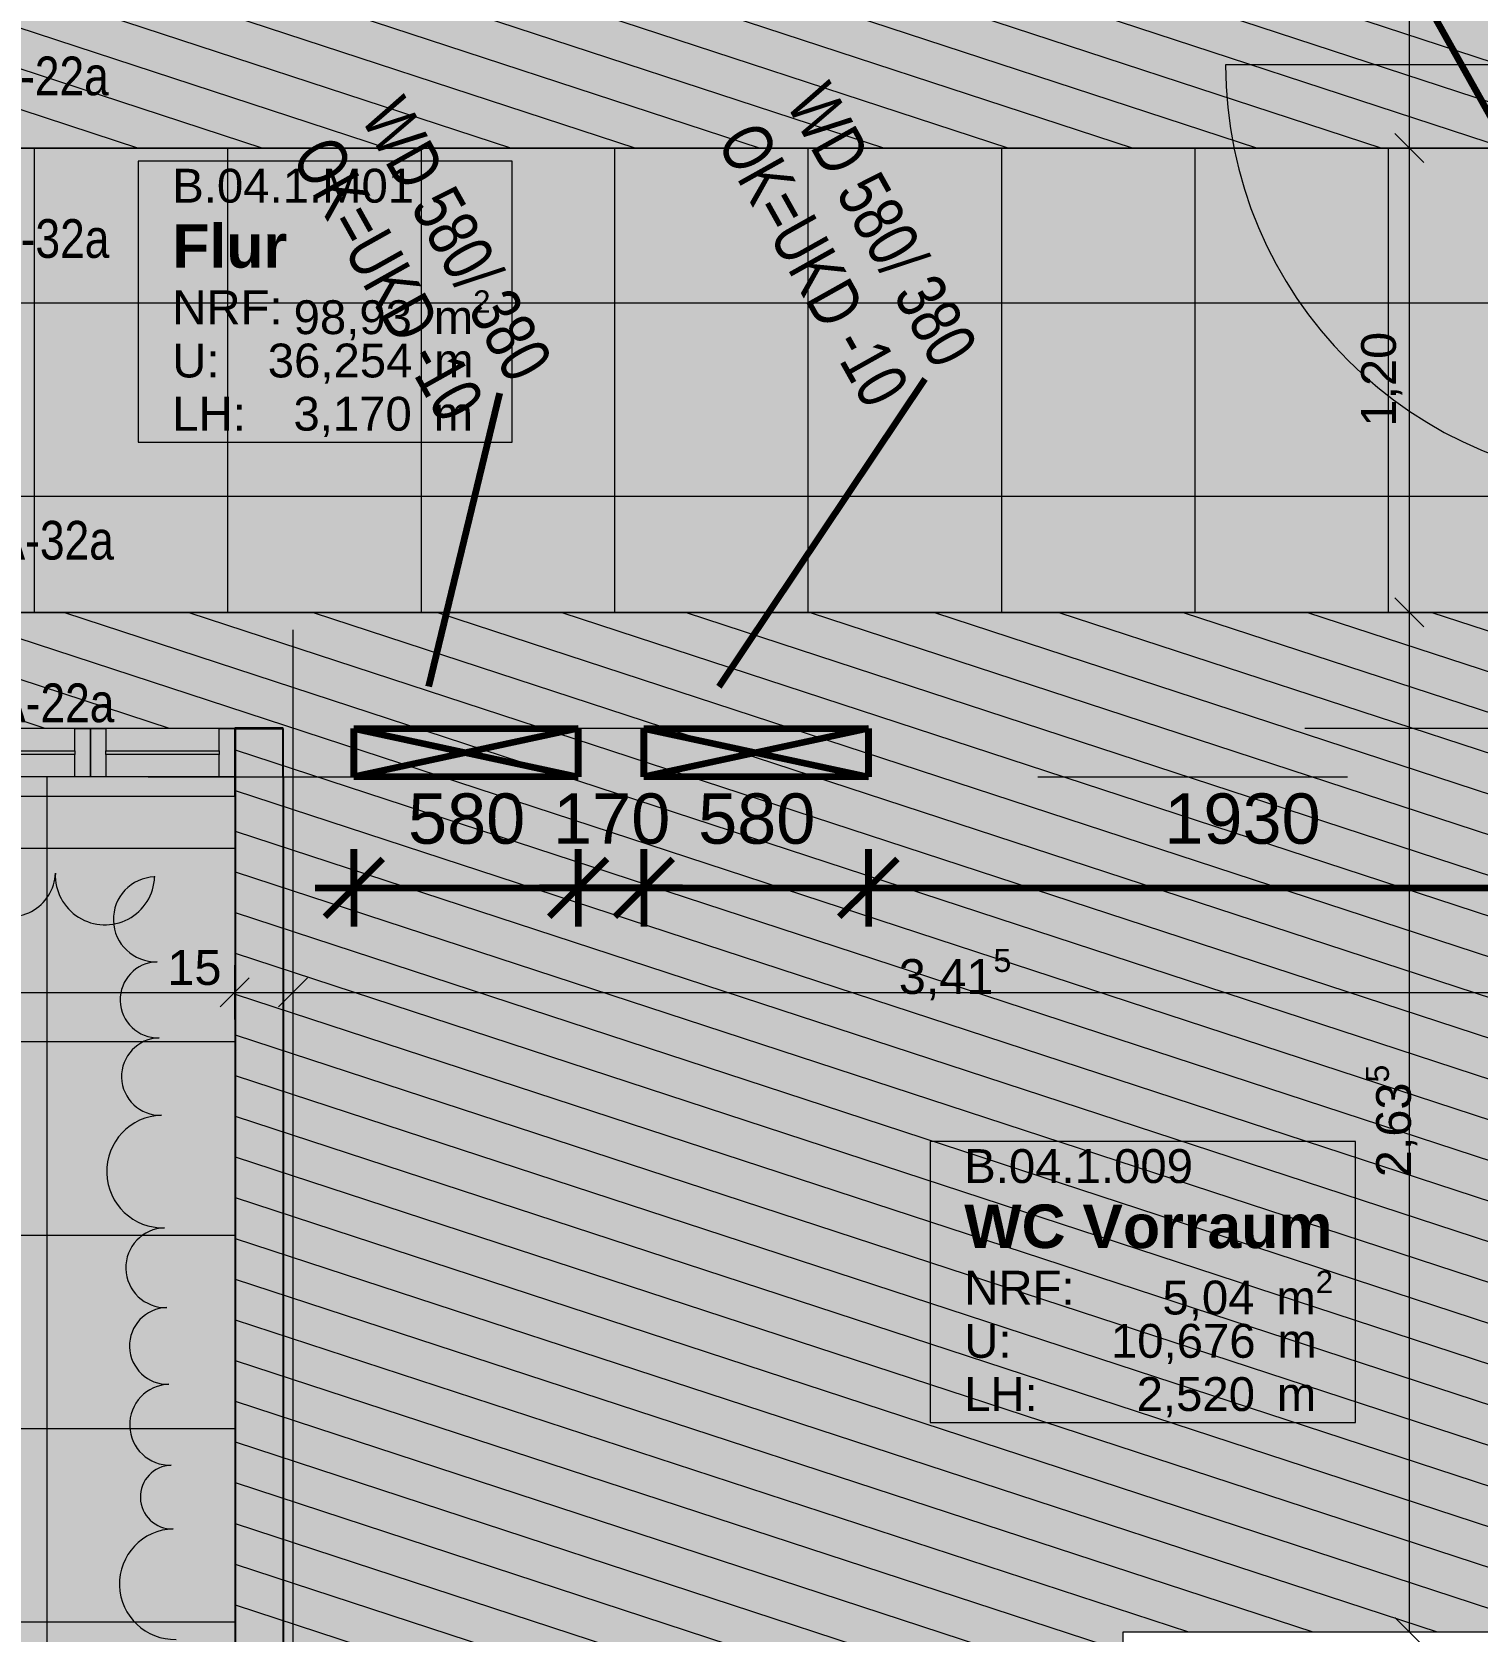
# Model space of a CAD drawing. Header units: metres. Extents: x -22.4 to 53.1, y 133.6 to 157.9.
# Drawn here: x -5.832 to -2.097, y 141.472 to 145.605 of the extents above; entities that cross this region are included whole.
import ezdxf

# ---------------------------------------------------------------- set-up
doc = ezdxf.new("R2010")
doc.units = ezdxf.units.M
doc.header["$MEASUREMENT"] = 0
for name, pattern in [('Punktlinie_ eng', [0.00075, 0, -0.00075]), ('Strichlinie-über-Schnitt', [0.0023, 0.0008, -0.0015]), ('Strichpunktlinie', [0.006703, 0.003528, -0.001764, 0, -0.001411]), ('Wipeout_Contour', [1, 0, -1])]:
    doc.linetypes.add(name, pattern=pattern)
for name, color, linetype in [('00  Raster', 7, 'Continuous'), ('10  Treppen + Rampen', 7, 'Continuous'), ('20  Wand Leichtbau', 7, 'Continuous'), ('20  Wand Leichtbau_Tür', 7, 'Continuous'), ('40 Bemaßung 1_ 50 Bodenspiegel', 7, 'Continuous'), ('40 Text Ausbau 1_50 Bodenspiegel', 7, 'Continuous'), ('50  NUF - Raumstempel', 7, 'Continuous'), ('50 NUF - Raumstempel MIETERAUSBAU', 7, 'Continuous'), ('BAE-SUD-Text', 7, 'Continuous'), ('Bemaßungen-100', 7, 'Continuous'), ('EPS-SUD-BD', 7, 'Continuous'), ('EPS-SUD-DD', 7, 'Continuous'), ('Neubau_00  Indexwolken', 7, 'Continuous'), ('Neubau_20  Boden Aufbauten', 7, 'Continuous'), ('Neubau_20  Boden Aufbauten_Deckschraffur', 7, 'Continuous'), ('Neubau_20  Bodenschott', 7, 'Continuous'), ('Neubau_20  Bodenschott_Deckschraffur', 7, 'Continuous'), ('Neubau_20 Wand Leichtbau MIETERAUSBAU', 7, 'Continuous'), ('Neubau_20 Wand Leichtbau MIETERAUSBAU_Deckschraffur', 7, 'Continuous'), ('Neubau_20 Wand Leichtbau MIETERAUSBAU_Fenster', 7, 'Continuous'), ('Neubau_20 Wand Leichtbau MIETERAUSBAU_Schnittschraffur', 7, 'Continuous'), ('Neubau_50 NUF - Raumstempel MIETERAUSBAU', 7, 'Continuous')]:
    doc.layers.add(name, color=color, linetype=linetype)
doc.styles.add('ERSTELLTER_STIL_1', font='')
doc.styles.add('ERSTELLTER_STIL_2', font='')
doc.styles.add('ERSTELLTER_STIL_3', font='')
doc.styles.add('ERSTELLTER_STIL_4', font='')
doc.styles.get('ERSTELLTER_STIL_1').set_extended_font_data('Arial')
doc.styles.get('ERSTELLTER_STIL_2').set_extended_font_data('Arial Narrow')
doc.styles.get('ERSTELLTER_STIL_3').set_extended_font_data('Arial', bold=True)
doc.styles.get('ERSTELLTER_STIL_4').set_extended_font_data('Arial Unicode MS')
pattern_1 = [(341.86749, (-110.10794, 75.26466), (0.03112157, 0.09503393), [])]

msp = doc.modelspace()

# ---------------------------------------------------------------- hatches: boundary and pattern name
at = {"layer": '10  Treppen + Rampen', "linetype": 'Continuous', "lineweight": 0, "ltscale": 1000, "true_color": 0x000000}
for points in [[(-4.9997, 143.6799), (-4.7097, 143.7424), (-4.9997, 143.8049)], [(-4.7097, 143.7424), (-4.4197, 143.6799), (-4.4197, 143.8049)], [(-4.25, 143.6799), (-3.96, 143.7424), (-4.25, 143.8049)], [(-3.96, 143.7424), (-3.67, 143.6799), (-3.67, 143.8049)]]:
    msp.add_hatch(color=18, dxfattribs=at).paths.add_polyline_path(points)
at = {"layer": 'Neubau_20  Boden Aufbauten_Deckschraffur', "linetype": 'Continuous', "lineweight": 18, "true_color": 0xd5d5ff}
for points in [[(-9.7566, 152.8749), (-9.7566, 150.225), (-9.8816, 150.225), (-9.8816, 145.6129), (-12.369, 145.613), (-12.369, 145.305), (-1.7416, 145.3049), (-1.7416, 145.7299), (1.0809, 145.7299), (1.0809, 148.1899), (-1.5691, 148.1899), (-1.5691, 152.8751)], [(-1.7416, 144.1049), (-12.3691, 144.1049), (-12.3691, 143.8049), (-5.3066, 143.8049), (-5.3066, 138.0899), (-3.0116, 138.0899), (-3.0116, 141.4699), (-1.7416, 141.4699), (-1.7416, 143.6299)]]:
    msp.add_hatch(color=254, dxfattribs=at).paths.add_polyline_path(points)
at = {"layer": 'Neubau_20  Boden Aufbauten_Deckschraffur', "linetype": 'Continuous', "lineweight": 0, "true_color": 0xffffff}
h = msp.add_hatch(dxfattribs=at)
h.set_pattern_fill('Holz_Schalung_liegend__1_A0', style=0, pattern_type=2)
h.set_pattern_definition(pattern_1)
h.paths.add_polyline_path([(-9.7566, 152.8749), (-9.7566, 150.225), (-9.8816, 150.225), (-9.8816, 145.6129), (-12.369, 145.613), (-12.369, 145.305), (-1.7416, 145.3049), (-1.7416, 145.7299), (1.0809, 145.7299), (1.0809, 148.1899), (-1.5691, 148.1899), (-1.5691, 152.8751)])
for points in [[(-1.6316, 145.3049), (-12.3691, 145.305), (-12.3691, 144.1049), (-1.6316, 144.1049)], [(-12.4315, 143.6799), (-12.4315, 137.9199), (-5.3066, 137.9199), (-5.3066, 143.6799)]]:
    msp.add_hatch(color=7, dxfattribs=at).paths.add_polyline_path(points)
at = {"layer": 'Neubau_20  Boden Aufbauten_Deckschraffur', "linetype": 'Continuous', "lineweight": 18, "true_color": 0x9900ff}
h = msp.add_hatch(dxfattribs=at)
h.set_pattern_fill('Verband__Quadrat__50x50__4D', color=190, style=0, pattern_type=2)
h.set_pattern_definition([(0, (-3.8256, 144.40494), (0, 0.5), []), (90, (-3.8256, 144.40494), (-0.5, 0), [])])
h.paths.add_polyline_path([(-1.6316, 145.3049), (-12.3691, 145.305), (-12.3691, 144.1049), (-1.6316, 144.1049)])
at = {"layer": 'Neubau_20  Boden Aufbauten_Deckschraffur', "linetype": 'Continuous', "lineweight": 0, "true_color": 0xffffff}
h = msp.add_hatch(dxfattribs=at)
h.set_pattern_fill('Holz_Schalung_liegend__1_A0', style=0, pattern_type=2)
h.set_pattern_definition(pattern_1)
h.paths.add_polyline_path([(-1.7416, 144.1049), (-12.3691, 144.1049), (-12.3691, 143.8049), (-5.3066, 143.8049), (-5.3066, 138.0899), (-3.0116, 138.0899), (-3.0116, 141.4699), (-1.7416, 141.4699), (-1.7416, 143.6299)])
at = {"layer": 'Neubau_20  Boden Aufbauten_Deckschraffur', "linetype": 'Continuous', "lineweight": 18}
h = msp.add_hatch(dxfattribs=at)
h.set_pattern_fill('Verband__Quadrat__50x50__4D', color=6, style=0, pattern_type=2)
h.set_pattern_definition([(0, (-7.29265, 148.9955), (0, 0.5), []), (90, (-7.29265, 148.9955), (-0.5, 0), [])])
h.paths.add_polyline_path([(-12.4315, 143.6799), (-12.4315, 137.9199), (-5.3066, 137.9199), (-5.3066, 143.6799)])
at = {"layer": 'Neubau_20 Wand Leichtbau MIETERAUSBAU_Schnittschraffur', "linetype": 'Continuous', "lineweight": 18}
for color, points in [(171, [(-5.3066, 143.8049), (-5.3076, 143.8049), (-5.3076, 143.7969), (-5.3066, 143.7969)]), (9, [(-5.1826, 143.8049), (-5.3066, 143.8049), (-5.3066, 143.7969), (-5.1826, 143.7969)]), (9, [(-5.1826, 143.7969), (-5.3066, 143.7969), (-5.3066, 143.7424), (-5.1826, 143.7424)]), (9, [(-5.1826, 143.7424), (-5.3066, 143.7424), (-5.3066, 143.6879), (-5.1826, 143.6879)]), (171, [(-5.3066, 143.6879), (-5.3076, 143.6879), (-5.3076, 143.6799), (-5.3066, 143.6799)]), (9, [(-5.1826, 143.6879), (-5.3066, 143.6879), (-5.3066, 143.6799), (-5.1826, 143.6799)]), (9, [(-5.3066, 143.6799), (-5.3066, 138.0899), (-5.1816, 138.0899), (-5.1816, 143.6799)])]:
    msp.add_hatch(color=color, dxfattribs=at).paths.add_polyline_path(points)

# ---------------------------------------------------------------- linework, layer by layer
at = {"layer": '00  Raster', "color": 7, "linetype": 'Strichpunktlinie', "lineweight": 13, "ltscale": 1000}
msp.add_line((-5.1566, 133.7291), (-5.1566, 155.8833), dxfattribs=at)
at = {"layer": '20  Wand Leichtbau', "color": 7, "linetype": 'Strichlinie-über-Schnitt', "lineweight": 18, "ltscale": 1000, "flags": 128}
for points in [[(-1.7416, 143.8049), (-12.4316, 143.8049)], [(-12.4316, 143.6799), (-1.7416, 143.6799)]]:
    msp.add_lwpolyline(points, dxfattribs=at)
at = {"layer": '20  Wand Leichtbau_Tür', "color": 7, "linetype": 'Continuous', "lineweight": 18, "ltscale": 1000}
msp.add_line((-1.6666, 145.5199), (-2.7466, 145.5199), dxfattribs=at)
at = {"layer": '20  Wand Leichtbau_Tür', "color": 7, "linetype": 'Continuous', "lineweight": 13, "ltscale": 1000}
msp.add_arc((-1.6666, 145.5199), 1.08, 180, 270, dxfattribs=at)
at = {"layer": '40 Bemaßung 1_ 50 Bodenspiegel', "color": 7, "linetype": 'Continuous', "lineweight": 13, "ltscale": 1000}
for p, q in [((-2.2717, 145.3049), (-2.2717, 146.1049)), ((-2.3092, 145.3424), (-2.2342, 145.2674)), ((-2.2014, 145.3049), (-2.342, 145.3049)), ((-2.2717, 144.1049), (-2.2717, 145.3049)), ((-2.3092, 144.1424), (-2.2342, 144.0674)), ((-2.2014, 144.1049), (-2.342, 144.1049)), ((-2.2717, 141.4699), (-2.2717, 144.1049)), ((-5.3075, 143.0526), (-5.3075, 143.1932)), ((-5.1566, 143.0526), (-5.1566, 143.1932)), ((-5.27, 143.1604), (-5.345, 143.0854)), ((-5.1191, 143.1604), (-5.1941, 143.0854)), ((-7.0316, 143.1229), (-5.3075, 143.1229)), ((-5.3075, 143.1229), (-5.1566, 143.1229)), ((-5.1566, 143.1229), (-1.7416, 143.1229)), ((-2.3092, 141.5074), (-2.2342, 141.4324))]:
    msp.add_line(p, q, dxfattribs=at)
at = {"layer": '50  NUF - Raumstempel', "color": 7, "linetype": 'Continuous', "lineweight": 13, "ltscale": 1000}
for p, q in [((-2.4112, 142.7378), (-3.5106, 142.7378)), ((-3.5106, 142.7378), (-3.5106, 142.011)), ((-2.4112, 142.011), (-2.4112, 142.7378)), ((-3.5106, 142.011), (-2.4112, 142.011))]:
    msp.add_line(p, q, dxfattribs=at)
at = {"layer": 'BAE-SUD-Text', "color": 7, "linetype": 'Continuous', "lineweight": 100, "ltscale": 1000}
for p, q in [((-4.9997, 143.8049), (-4.4197, 143.6799)), ((-4.4197, 143.8049), (-4.9997, 143.6799)), ((-4.9997, 143.6799), (-4.9997, 143.8049)), ((-4.9997, 143.8049), (-4.4197, 143.8049)), ((-4.9997, 143.8049), (-4.9997, 143.6799)), ((-4.4197, 143.6799), (-4.4197, 143.8049)), ((-4.4197, 143.8049), (-4.4197, 143.6799)), ((-4.25, 143.8049), (-3.67, 143.6799)), ((-3.67, 143.8049), (-4.25, 143.6799)), ((-4.25, 143.6799), (-4.25, 143.8049)), ((-4.25, 143.8049), (-3.67, 143.8049)), ((-4.25, 143.8049), (-4.25, 143.6799)), ((-3.67, 143.6799), (-3.67, 143.8049)), ((-3.67, 143.8049), (-3.67, 143.6799)), ((-4.4197, 143.6799), (-4.9997, 143.6799)), ((-3.67, 143.6799), (-4.25, 143.6799))]:
    msp.add_line(p, q, dxfattribs=at)
at = {"layer": 'EPS-SUD-BD', "color": 7, "linetype": 'Continuous', "lineweight": 100, "ltscale": 1000}
for p, q in [((-1.767, 144.8598), (-2.3689, 145.9339)), ((-4.0559, 143.9136), (-3.5228, 144.7083)), ((-4.8056, 143.9136), (-4.622, 144.6715))]:
    msp.add_line(p, q, dxfattribs=at)
at = {"layer": 'EPS-SUD-DD', "color": 7, "linetype": 'Continuous', "lineweight": 100, "ltscale": 1000}
for p, q in [((-4.9997, 143.4933), (-4.9997, 143.2933)), ((-4.9997, 143.3933), (-4.9997, 143.4933)), ((-4.4197, 143.4933), (-4.4197, 143.2933)), ((-4.4197, 143.3933), (-4.4197, 143.4933)), ((-4.4197, 143.4933), (-4.4197, 143.2933)), ((-4.4197, 143.3933), (-4.4197, 143.4933)), ((-4.25, 143.4933), (-4.25, 143.2933)), ((-4.25, 143.3933), (-4.25, 143.4933)), ((-4.25, 143.4933), (-4.25, 143.2933)), ((-4.25, 143.3933), (-4.25, 143.4933)), ((-3.67, 143.4933), (-3.67, 143.2933)), ((-3.67, 143.3933), (-3.67, 143.4933)), ((-3.67, 143.4933), (-3.67, 143.2933)), ((-3.67, 143.3933), (-3.67, 143.4933)), ((-4.9997, 143.3933), (-4.9247, 143.4683)), ((-4.4197, 143.3933), (-4.3447, 143.4683)), ((-4.4197, 143.3933), (-4.3447, 143.4683)), ((-4.25, 143.3933), (-4.175, 143.4683)), ((-4.25, 143.3933), (-4.175, 143.4683)), ((-3.67, 143.3933), (-3.595, 143.4683)), ((-3.67, 143.3933), (-3.595, 143.4683)), ((-5.0997, 143.3933), (-4.3197, 143.3933)), ((-4.9997, 143.3933), (-5.0747, 143.3183)), ((-4.15, 143.3933), (-4.5197, 143.3933)), ((-4.4197, 143.3933), (-4.4947, 143.3183)), ((-4.4197, 143.3933), (-4.4947, 143.3183)), ((-4.35, 143.3933), (-3.57, 143.3933)), ((-4.25, 143.3933), (-4.325, 143.3183)), ((-4.25, 143.3933), (-4.325, 143.3183)), ((-3.77, 143.3933), (-1.64, 143.3933)), ((-3.67, 143.3933), (-3.745, 143.3183)), ((-3.67, 143.3933), (-3.745, 143.3183))]:
    msp.add_line(p, q, dxfattribs=at)
at = {"layer": 'Neubau_00  Indexwolken', "color": 1, "linetype": 'Continuous', "lineweight": 13, "ltscale": 1000}
for centre, radius, start, end in [((-5.8874, 143.4349), 0.1163, 177.8761, 357.8761), ((-5.6429, 143.4258), 0.1284, 177.8761, 357.8761), ((-5.5115, 143.3115), 0.1097, 91.6217, 271.6217), ((-5.5056, 143.1037), 0.0982, 91.6217, 271.6217), ((-5.5, 142.9054), 0.1001, 91.6217, 271.6217), ((-5.493, 142.6599), 0.1455, 91.6217, 271.6217), ((-5.486, 142.4113), 0.1031, 91.6217, 271.6217), ((-5.4803, 142.2091), 0.0992, 91.6217, 271.6217), ((-5.4745, 142.0054), 0.1046, 91.6217, 271.6217), ((-5.4692, 141.8187), 0.0823, 91.6217, 271.6217), ((-5.4628, 141.5936), 0.1428, 91.6217, 271.6217)]:
    msp.add_arc(centre, radius, start, end, dxfattribs=at)
msp.add_point((-5.5146, 143.4211), dxfattribs=at)
at = {"layer": 'Neubau_20  Boden Aufbauten', "color": 7, "linetype": 'Continuous', "lineweight": 13, "ltscale": 1000, "flags": 128}
for points in [[(-9.7566, 152.8749), (-9.7566, 150.225), (-9.8816, 150.225), (-9.8816, 145.6129), (-12.369, 145.613), (-12.369, 145.305), (-1.7416, 145.3049), (-1.7416, 145.7299), (1.0809, 145.7299), (1.0809, 148.1899), (-1.5691, 148.1899), (-1.5691, 152.8751)], [(-1.7416, 144.1049), (-12.3691, 144.1049), (-12.3691, 143.8049), (-5.3066, 143.8049), (-5.3066, 138.0899), (-3.0116, 138.0899), (-3.0116, 141.4699), (-1.7416, 141.4699), (-1.7416, 143.6299)], [(-12.4315, 143.6799), (-12.4315, 137.9199), (-5.3066, 137.9199), (-5.3066, 143.6799)]]:
    msp.add_lwpolyline(points, close=True, dxfattribs=at)
at = {"layer": 'Neubau_20  Boden Aufbauten', "color": 253, "linetype": 'Continuous', "lineweight": 18, "ltscale": 1000, "true_color": 0x9f9f9f, "flags": 128}
msp.add_lwpolyline([(-1.6316, 145.3049), (-12.3691, 145.305), (-12.3691, 144.1049), (-1.6316, 144.1049)], close=True, dxfattribs=at)
at = {"layer": 'Neubau_20  Bodenschott', "color": 7, "linetype": 'Continuous', "lineweight": 18, "ltscale": 1000, "flags": 128}
for points in [[(-5.3076, 143.6299), (-5.3076, 143.8049)], [(-12.3691, 143.6299), (-5.3076, 143.6299)]]:
    msp.add_lwpolyline(points, dxfattribs=at)
at = {"layer": 'Neubau_20 Wand Leichtbau MIETERAUSBAU', "color": 7, "linetype": 'Continuous', "lineweight": 25, "ltscale": 1000}
for p, q in [((-5.3066, 143.8049), (-5.3066, 143.7969)), ((-5.3066, 143.8049), (-5.3066, 143.7969)), ((-5.3066, 143.7969), (-5.3066, 143.7424)), ((-5.3066, 143.7969), (-5.3066, 143.7424)), ((-5.1826, 143.7969), (-5.1826, 143.8049)), ((-5.1826, 143.7969), (-5.1826, 143.8049)), ((-5.1826, 143.7424), (-5.1826, 143.7969)), ((-5.1826, 143.7424), (-5.1826, 143.7969)), ((-5.3066, 143.7424), (-5.3066, 143.6879)), ((-5.3066, 143.7424), (-5.3066, 143.6879)), ((-5.1826, 143.6879), (-5.1826, 143.7424)), ((-5.1826, 143.6879), (-5.1826, 143.7424)), ((-5.3066, 143.6879), (-5.3066, 143.6799)), ((-5.3066, 143.6879), (-5.3066, 143.6799)), ((-5.1826, 143.6799), (-5.1826, 143.6879)), ((-5.1826, 143.6799), (-5.1826, 143.6879))]:
    msp.add_line(p, q, dxfattribs=at)
at = {"layer": 'Neubau_20 Wand Leichtbau MIETERAUSBAU', "color": 7, "linetype": 'Continuous', "lineweight": 35, "ltscale": 1000}
msp.add_line((-5.1826, 143.8049), (-5.3066, 143.8049), dxfattribs=at)
at = {"layer": 'Neubau_20 Wand Leichtbau MIETERAUSBAU', "color": 7, "linetype": 'Continuous', "lineweight": 35, "ltscale": 1000, "flags": 128}
for points in [[(-5.1826, 143.8049), (-5.3076, 143.8049)], [(-5.3076, 143.6799), (-5.3066, 143.6799)]]:
    msp.add_lwpolyline(points, dxfattribs=at)
at = {"layer": 'Neubau_20 Wand Leichtbau MIETERAUSBAU', "color": 7, "linetype": 'Continuous', "lineweight": 13, "ltscale": 1000, "flags": 128}
for points in [[(-5.1826, 143.7969), (-5.1826, 143.8049)], [(-5.1826, 143.7424), (-5.1826, 143.7969)], [(-5.1826, 143.6879), (-5.1826, 143.7424)], [(-5.1826, 143.6799), (-5.1826, 143.6879)]]:
    msp.add_lwpolyline(points, dxfattribs=at)
at = {"layer": 'Neubau_20 Wand Leichtbau MIETERAUSBAU', "color": 7, "linetype": 'Continuous', "lineweight": 25, "ltscale": 1000, "flags": 128}
for points in [[(-5.3066, 143.6799), (-5.3066, 138.0899)], [(-5.1816, 138.0899), (-5.1816, 143.6799)]]:
    msp.add_lwpolyline(points, dxfattribs=at)
at = {"layer": 'Neubau_20 Wand Leichtbau MIETERAUSBAU_Fenster', "color": 7, "linetype": 'Continuous', "lineweight": 18, "ltscale": 1000}
for p, q in [((-5.6806, 143.8049), (-5.6806, 143.6799)), ((-5.6806, 143.6799), (-5.6806, 143.8049)), ((-5.3076, 143.8049), (-5.3076, 143.6799))]:
    msp.add_line(p, q, dxfattribs=at)
at = {"layer": 'Neubau_20 Wand Leichtbau MIETERAUSBAU_Fenster', "color": 7, "linetype": 'Punktlinie_ eng', "lineweight": 18, "ltscale": 1000}
for p, q in [((-5.3076, 143.8049), (-5.3076, 143.7969)), ((-5.3076, 143.7969), (-5.3076, 143.6879)), ((-5.3076, 143.6879), (-5.3076, 143.6799))]:
    msp.add_line(p, q, dxfattribs=at)
at = {"layer": 'Neubau_20 Wand Leichtbau MIETERAUSBAU_Fenster', "color": 7, "linetype": 'Continuous', "lineweight": 13, "ltscale": 1000}
for p, q in [((-5.3076, 143.8049), (-5.3076, 143.7969)), ((-5.3076, 143.8049), (-5.3076, 143.7969)), ((-5.3076, 143.7969), (-5.3076, 143.7424)), ((-5.3076, 143.7969), (-5.3076, 143.7424)), ((-5.3076, 143.7424), (-5.3076, 143.6879)), ((-5.3076, 143.7424), (-5.3076, 143.6879)), ((-5.3076, 143.6879), (-5.3076, 143.6799))]:
    msp.add_line(p, q, dxfattribs=at)
at = {"layer": 'Neubau_50 NUF - Raumstempel MIETERAUSBAU', "color": 7, "linetype": 'Continuous', "lineweight": 13, "ltscale": 1000}
for p, q in [((-4.5903, 145.2714), (-5.5574, 145.2714)), ((-5.5574, 145.2714), (-5.5574, 144.5446)), ((-4.5903, 144.5446), (-4.5903, 145.2714)), ((-5.5574, 144.5446), (-4.5903, 144.5446))]:
    msp.add_line(p, q, dxfattribs=at)

# ---------------------------------------------------------------- texts
at = {"layer": '40 Bemaßung 1_ 50 Bodenspiegel', "color": 7, "linetype": 'Continuous', "lineweight": 13, "char_height": 0.09, "attachment_point": 7, "style": 'ERSTELLTER_STIL_1'}
for s, insert, width, rotation in [('\\A1;{\\pql;\\fArial|b0|i0|c0|p38;1,20}', (-2.2897, 144.5852), 0.239452, 90), ('\\A1;{\\pql;\\fArial|b0|i0|c0|p38;15}', (-5.4816, 143.1409), 0.136595, 360)]:
    msp.add_mtext(s, dxfattribs=dict(at, insert=insert, width=width, rotation=rotation))
for s, insert, rotation in [('\\A1;{\\pql;\\fArial|b0|i0|c0|p38;3,41\\fArial|b0|i0|c0|p38;\\A1{\\H.66x;\\S5^  ;}}', (-3.5913, 143.0926), 360), ('\\A1;{\\pql;\\fArial|b0|i0|c0|p38;2,63\\fArial|b0|i0|c0|p38;\\A1{\\H.66x;\\S5^  ;}}', (-2.2414, 142.6452), 90)]:
    msp.add_mtext(s, dxfattribs=dict(at, insert=insert, rotation=rotation))
at = {"layer": '40 Text Ausbau 1_50 Bodenspiegel', "color": 7, "linetype": 'Continuous', "lineweight": 18, "char_height": 0.1, "attachment_point": 4, "rotation": 359.9772, "style": 'ERSTELLTER_STIL_2'}
for s, insert in [('\\A1;{\\pql;\\fArial Narrow|b0|i0|c0|p38;BLW BA-22a}', (-6.2951, 145.4909)), ('\\A1;{\\pql;\\fArial Narrow|b0|i0|c0|p38;BLW BA-32a}', (-6.282, 144.2909))]:
    msp.add_mtext(s, dxfattribs=dict(at, insert=insert))
at = {"layer": '40 Text Ausbau 1_50 Bodenspiegel', "color": 7, "linetype": 'Continuous', "lineweight": 18, "insert": (-6.2936, 145.0705), "char_height": 0.1, "attachment_point": 4, "style": 'ERSTELLTER_STIL_2'}
msp.add_mtext('\\A1;{\\pql;\\fArial Narrow|b0|i0|c0|p38;BLW BA-32a}', dxfattribs=at)
at = {"layer": '50  NUF - Raumstempel', "color": 7, "linetype": 'Continuous', "lineweight": 100, "char_height": 0.13, "attachment_point": 1, "rotation": 299.2625, "style": 'ERSTELLTER_STIL_4'}
for s, insert in [('\\A1;{\\W0.750000x;\\pql;\\fArial Unicode MS|b0|i0|c0|p34;WD 580/ 380}', (-3.7717, 145.4845)), ('\\A1;{\\W0.750000x;\\pql;\\fArial Unicode MS|b0|i0|c0|p34;WD 580/ 380}', (-4.8708, 145.4477)), ('\\A1;{\\W0.750000x;\\pql;\\fArial Unicode MS|b0|i0|c0|p34;OK=UKD -10}', (-3.9502, 145.3844)), ('\\A1;{\\W0.750000x;\\pql;\\fArial Unicode MS|b0|i0|c0|p34;OK=UKD -10}', (-5.0494, 145.3476))]:
    msp.add_mtext(s, dxfattribs=dict(at, insert=insert))
at = {"layer": '50  NUF - Raumstempel', "color": 7, "linetype": 'Continuous', "lineweight": 18, "attachment_point": 1}
for s, insert, char_height, style in [('\\A1;{\\pql;\\pt0;\\fArial|b0|i0|c0|p38;B.04.1.009}', (-3.4222, 142.7178), 0.0875, 'ERSTELLTER_STIL_1'), ('\\A1;{\\pqj;\\pt0;\\fArial|b1|i0|c0|p38;WC Vorraum}', (-3.4222, 142.5746), 0.1125, 'ERSTELLTER_STIL_3'), ('\\A1;{\\pqj;\\pt0;\\fArial|b0|i0|c0|p38;NRF: }', (-3.4222, 142.4035), 0.0875, 'ERSTELLTER_STIL_1'), ('\\A1;{\\pql;\\pt0,0.1;\\fArial|b0|i0|c0|p38;5,04\\fArial|b0|i0|c0|p38;\\A1{\\H.66x;\\S^  ;}\\fArial|b0|i0|c0|p38; m\\fArial|b0|i0|c0|p38;\\A1{\\H.66x;\\S2^  ;}}', (-2.9098, 142.4035), 0.0875, 'ERSTELLTER_STIL_1'), ('\\A1;{\\pqj;\\pt0;\\fArial|b0|i0|c0|p38;U: }', (-3.4222, 142.266), 0.0875, 'ERSTELLTER_STIL_1'), ('\\A1;{\\pql;\\pt0,0.1;\\fArial|b0|i0|c0|p38;10,676\\fArial|b0|i0|c0|p38;\\A1{\\H.66x;\\S^  ;}\\fArial|b0|i0|c0|p38; m\\fArial|b0|i0|c0|p38;\\A1{\\H.66x;\\S^  ;}}', (-3.043, 142.266), 0.0875, 'ERSTELLTER_STIL_1'), ('\\A1;{\\pqj;\\pt0;\\fArial|b0|i0|c0|p38;LH: }', (-3.4222, 142.1285), 0.0875, 'ERSTELLTER_STIL_1'), ('\\A1;{\\pql;\\pt0,0.1;\\fArial|b0|i0|c0|p38;2,520\\fArial|b0|i0|c0|p38;\\A1{\\H.66x;\\S^  ;}\\fArial|b0|i0|c0|p38; m\\fArial|b0|i0|c0|p38;\\A1{\\H.66x;\\S^  ;}}', (-2.9766, 142.1285), 0.0875, 'ERSTELLTER_STIL_1')]:
    msp.add_mtext(s, dxfattribs=dict(at, insert=insert, char_height=char_height, style=style))
at = {"layer": '50 NUF - Raumstempel MIETERAUSBAU', "color": 7, "linetype": 'Continuous', "lineweight": 18, "attachment_point": 1}
for s, insert, char_height, style in [('\\A1;{\\pql;\\pt0;\\fArial|b0|i0|c0|p38;B.04.1.M01}', (-5.469, 145.2514), 0.0875, 'ERSTELLTER_STIL_1'), ('\\A1;{\\pqj;\\pt0;\\fArial|b1|i0|c0|p38;Flur}', (-5.469, 145.1082), 0.1125, 'ERSTELLTER_STIL_3'), ('\\A1;{\\pqj;\\pt0;\\fArial|b0|i0|c0|p38;NRF: }', (-5.469, 144.9371), 0.0875, 'ERSTELLTER_STIL_1'), ('\\A1;{\\pql;\\pt0,0.1;\\fArial|b0|i0|c0|p38;98,93\\fArial|b0|i0|c0|p38;\\A1{\\H.66x;\\S^  ;}\\fArial|b0|i0|c0|p38; m\\fArial|b0|i0|c0|p38;\\A1{\\H.66x;\\S2^  ;}}', (-5.1554, 144.9371), 0.0875, 'ERSTELLTER_STIL_1'), ('\\A1;{\\pqj;\\pt0;\\fArial|b0|i0|c0|p38;U: }', (-5.469, 144.7996), 0.0875, 'ERSTELLTER_STIL_1'), ('\\A1;{\\pql;\\pt0,0.1;\\fArial|b0|i0|c0|p38;36,254\\fArial|b0|i0|c0|p38;\\A1{\\H.66x;\\S^  ;}\\fArial|b0|i0|c0|p38; m\\fArial|b0|i0|c0|p38;\\A1{\\H.66x;\\S^  ;}}', (-5.2222, 144.7996), 0.0875, 'ERSTELLTER_STIL_1'), ('\\A1;{\\pqj;\\pt0;\\fArial|b0|i0|c0|p38;LH: }', (-5.469, 144.6621), 0.0875, 'ERSTELLTER_STIL_1'), ('\\A1;{\\pql;\\pt0,0.1;\\fArial|b0|i0|c0|p38;3,170\\fArial|b0|i0|c0|p38;\\A1{\\H.66x;\\S^  ;}\\fArial|b0|i0|c0|p38; m\\fArial|b0|i0|c0|p38;\\A1{\\H.66x;\\S^  ;}}', (-5.1558, 144.6621), 0.0875, 'ERSTELLTER_STIL_1')]:
    msp.add_mtext(s, dxfattribs=dict(at, insert=insert, char_height=char_height, style=style))
at = {"layer": 'Bemaßungen-100', "color": 7, "linetype": 'Continuous', "lineweight": 100, "char_height": 0.13, "attachment_point": 1, "style": 'ERSTELLTER_STIL_1'}
for s, insert in [('\\A1;{\\pql;\\fArial|b0|i0|c0|p38;580}', (-4.8597, 143.6371)), ('\\A1;{\\pql;\\fArial|b0|i0|c0|p38;170}', (-4.4848, 143.6371)), ('\\A1;{\\pql;\\fArial|b0|i0|c0|p38;580}', (-4.11, 143.6371)), ('\\A1;{\\pql;\\fArial|b0|i0|c0|p38;1930}', (-2.905, 143.6371))]:
    msp.add_mtext(s, dxfattribs=dict(at, insert=insert))

# ---------------------------------------------------------------- next in the draw order: wipeouts: each hides what was drawn before it
at = {"color": 254, "linetype": 'Wipeout_Contour', "lineweight": 0, "ltscale": 575.61664}
msp.add_wipeout([(-6.3556, 143.8049), (-6.3556, 143.7474), (-5.7206, 143.7474), (-5.7206, 143.8049)], dxfattribs=at).dxf.layer = 'Neubau_20 Wand Leichtbau MIETERAUSBAU_Deckschraffur'
at = {"color": 254, "linetype": 'Wipeout_Contour', "lineweight": 0, "ltscale": 575.516862}
msp.add_wipeout([(-5.4941, 143.8049), (-5.4941, 143.7474), (-5.3476, 143.7474), (-5.3476, 143.8049)], dxfattribs=at).dxf.layer = 'Neubau_20 Wand Leichtbau MIETERAUSBAU_Deckschraffur'

# ---------------------------------------------------------------- next in the draw order: linework, layer by layer
at = {"layer": 'Neubau_20 Wand Leichtbau MIETERAUSBAU_Fenster', "color": 7, "linetype": 'Continuous', "lineweight": 18, "ltscale": 1000}
for p, q in [((-5.7206, 143.8049), (-6.3556, 143.8049)), ((-5.7206, 143.8049), (-5.6806, 143.8049)), ((-5.3476, 143.8049), (-5.3076, 143.8049))]:
    msp.add_line(p, q, dxfattribs=at)

# ---------------------------------------------------------------- next in the draw order: wipeouts: each hides what was drawn before it
at = {"color": 254, "linetype": 'Wipeout_Contour', "lineweight": 0, "ltscale": 575.346881}
msp.add_wipeout([(-5.7206, 143.7374), (-6.3556, 143.7374), (-6.3556, 143.6799), (-5.7206, 143.6799)], dxfattribs=at).dxf.layer = 'Neubau_20 Wand Leichtbau MIETERAUSBAU_Deckschraffur'
at = {"color": 254, "linetype": 'Wipeout_Contour', "lineweight": 0, "ltscale": 575.247055}
msp.add_wipeout([(-5.3476, 143.7374), (-5.4941, 143.7374), (-5.4941, 143.6799), (-5.3476, 143.6799)], dxfattribs=at).dxf.layer = 'Neubau_20 Wand Leichtbau MIETERAUSBAU_Deckschraffur'

# ---------------------------------------------------------------- next in the draw order: hatches: boundary and pattern name
at = {"layer": 'Neubau_20 Wand Leichtbau MIETERAUSBAU_Schnittschraffur', "linetype": 'Continuous', "lineweight": 0, "true_color": 0xffffff}
for points in [[(-5.6806, 143.6799), (-5.6806, 143.8049), (-5.7206, 143.8049), (-5.7206, 143.6799)], [(-5.3076, 143.6799), (-5.3076, 143.8049), (-5.3476, 143.8049), (-5.3476, 143.6799)], [(-5.7206, 143.7374), (-5.7206, 143.7474), (-6.9906, 143.7474), (-6.9906, 143.7374)]]:
    msp.add_hatch(color=7, dxfattribs=at).paths.add_polyline_path(points)

# ---------------------------------------------------------------- next in the draw order: linework, layer by layer
at = {"layer": 'Neubau_20 Wand Leichtbau MIETERAUSBAU_Fenster', "color": 7, "linetype": 'Continuous', "lineweight": 18, "ltscale": 1000}
for p, q in [((-5.7206, 143.7474), (-5.7206, 143.8049)), ((-5.3476, 143.7474), (-5.3476, 143.8049)), ((-6.9906, 143.7474), (-5.7206, 143.7474)), ((-5.7206, 143.7374), (-6.9906, 143.7374)), ((-5.7206, 143.7474), (-5.7206, 143.7374)), ((-5.7206, 143.6799), (-5.7206, 143.7374)), ((-5.3476, 143.7474), (-5.3476, 143.7374)), ((-5.3476, 143.6799), (-5.3476, 143.7374)), ((-5.7206, 143.6799), (-6.3556, 143.6799)), ((-5.6806, 143.6799), (-5.7206, 143.6799)), ((-5.3076, 143.6799), (-5.3476, 143.6799))]:
    msp.add_line(p, q, dxfattribs=at)

# ---------------------------------------------------------------- next in the draw order: wipeouts: each hides what was drawn before it
at = {"color": 254, "linetype": 'Wipeout_Contour', "lineweight": 0, "ltscale": 575.539236}
msp.add_wipeout([(-5.4941, 143.8049), (-5.6406, 143.8049), (-5.6406, 143.7474), (-5.4941, 143.7474)], dxfattribs=at).dxf.layer = 'Neubau_20 Wand Leichtbau MIETERAUSBAU_Deckschraffur'

# ---------------------------------------------------------------- next in the draw order: linework, layer by layer
at = {"layer": 'Neubau_20  Bodenschott', "color": 7, "linetype": 'Continuous', "lineweight": 18, "ltscale": 1000, "flags": 128}
msp.add_lwpolyline([(-5.3076, 143.8049), (-12.3691, 143.8049)], dxfattribs=at)
at = {"layer": 'Neubau_20 Wand Leichtbau MIETERAUSBAU_Fenster', "color": 7, "linetype": 'Continuous', "lineweight": 18, "ltscale": 1000}
for p, q in [((-5.6806, 143.8049), (-5.6406, 143.8049)), ((-5.4941, 143.8049), (-5.6406, 143.8049)), ((-5.3476, 143.8049), (-5.4941, 143.8049))]:
    msp.add_line(p, q, dxfattribs=at)

# ---------------------------------------------------------------- next in the draw order: texts
at = {"layer": '40 Text Ausbau 1_50 Bodenspiegel', "color": 7, "linetype": 'Continuous', "lineweight": 18, "insert": (-6.2806, 143.8705), "char_height": 0.1, "attachment_point": 4, "style": 'ERSTELLTER_STIL_2'}
msp.add_mtext('\\A1;{\\pql;\\fArial Narrow|b0|i0|c0|p38;BLW BA-22a}', dxfattribs=at)

# ---------------------------------------------------------------- next in the draw order: wipeouts: each hides what was drawn before it
at = {"color": 254, "linetype": 'Wipeout_Contour', "lineweight": 0, "ltscale": 575.26944}
msp.add_wipeout([(-5.6406, 143.7374), (-5.6406, 143.6799), (-5.4941, 143.6799), (-5.4941, 143.7374)], dxfattribs=at).dxf.layer = 'Neubau_20 Wand Leichtbau MIETERAUSBAU_Deckschraffur'

# ---------------------------------------------------------------- next in the draw order: hatches: boundary and pattern name
at = {"layer": 'Neubau_20  Bodenschott_Deckschraffur', "linetype": 'Continuous', "lineweight": 0, "true_color": 0x11960a}
msp.add_hatch(color=94, dxfattribs=at).paths.add_polyline_path([(-12.3691, 143.6299), (-5.3076, 143.6299), (-5.3076, 143.8049), (-12.3691, 143.8049)])
at = {"layer": 'Neubau_20 Wand Leichtbau MIETERAUSBAU_Schnittschraffur', "linetype": 'Continuous', "lineweight": 0, "true_color": 0xffffff}
for points in [[(-5.6406, 143.6799), (-5.6406, 143.8049), (-5.6806, 143.8049), (-5.6806, 143.6799)], [(-5.3476, 143.7374), (-5.3476, 143.7474), (-5.6406, 143.7474), (-5.6406, 143.7374)]]:
    msp.add_hatch(color=7, dxfattribs=at).paths.add_polyline_path(points)

# ---------------------------------------------------------------- next in the draw order: linework, layer by layer
at = {"layer": 'Neubau_20 Wand Leichtbau MIETERAUSBAU_Fenster', "color": 7, "linetype": 'Continuous', "lineweight": 18, "ltscale": 1000}
for p, q in [((-5.6406, 143.8049), (-5.6406, 143.7474)), ((-5.6406, 143.7374), (-5.6406, 143.7474)), ((-5.6406, 143.7474), (-5.3476, 143.7474)), ((-5.6406, 143.7374), (-5.6406, 143.6799)), ((-5.3476, 143.7374), (-5.6406, 143.7374)), ((-5.6406, 143.6799), (-5.6806, 143.6799)), ((-5.4941, 143.6799), (-5.6406, 143.6799)), ((-5.3476, 143.6799), (-5.4941, 143.6799))]:
    msp.add_line(p, q, dxfattribs=at)

doc.saveas('drawing.dxf')
